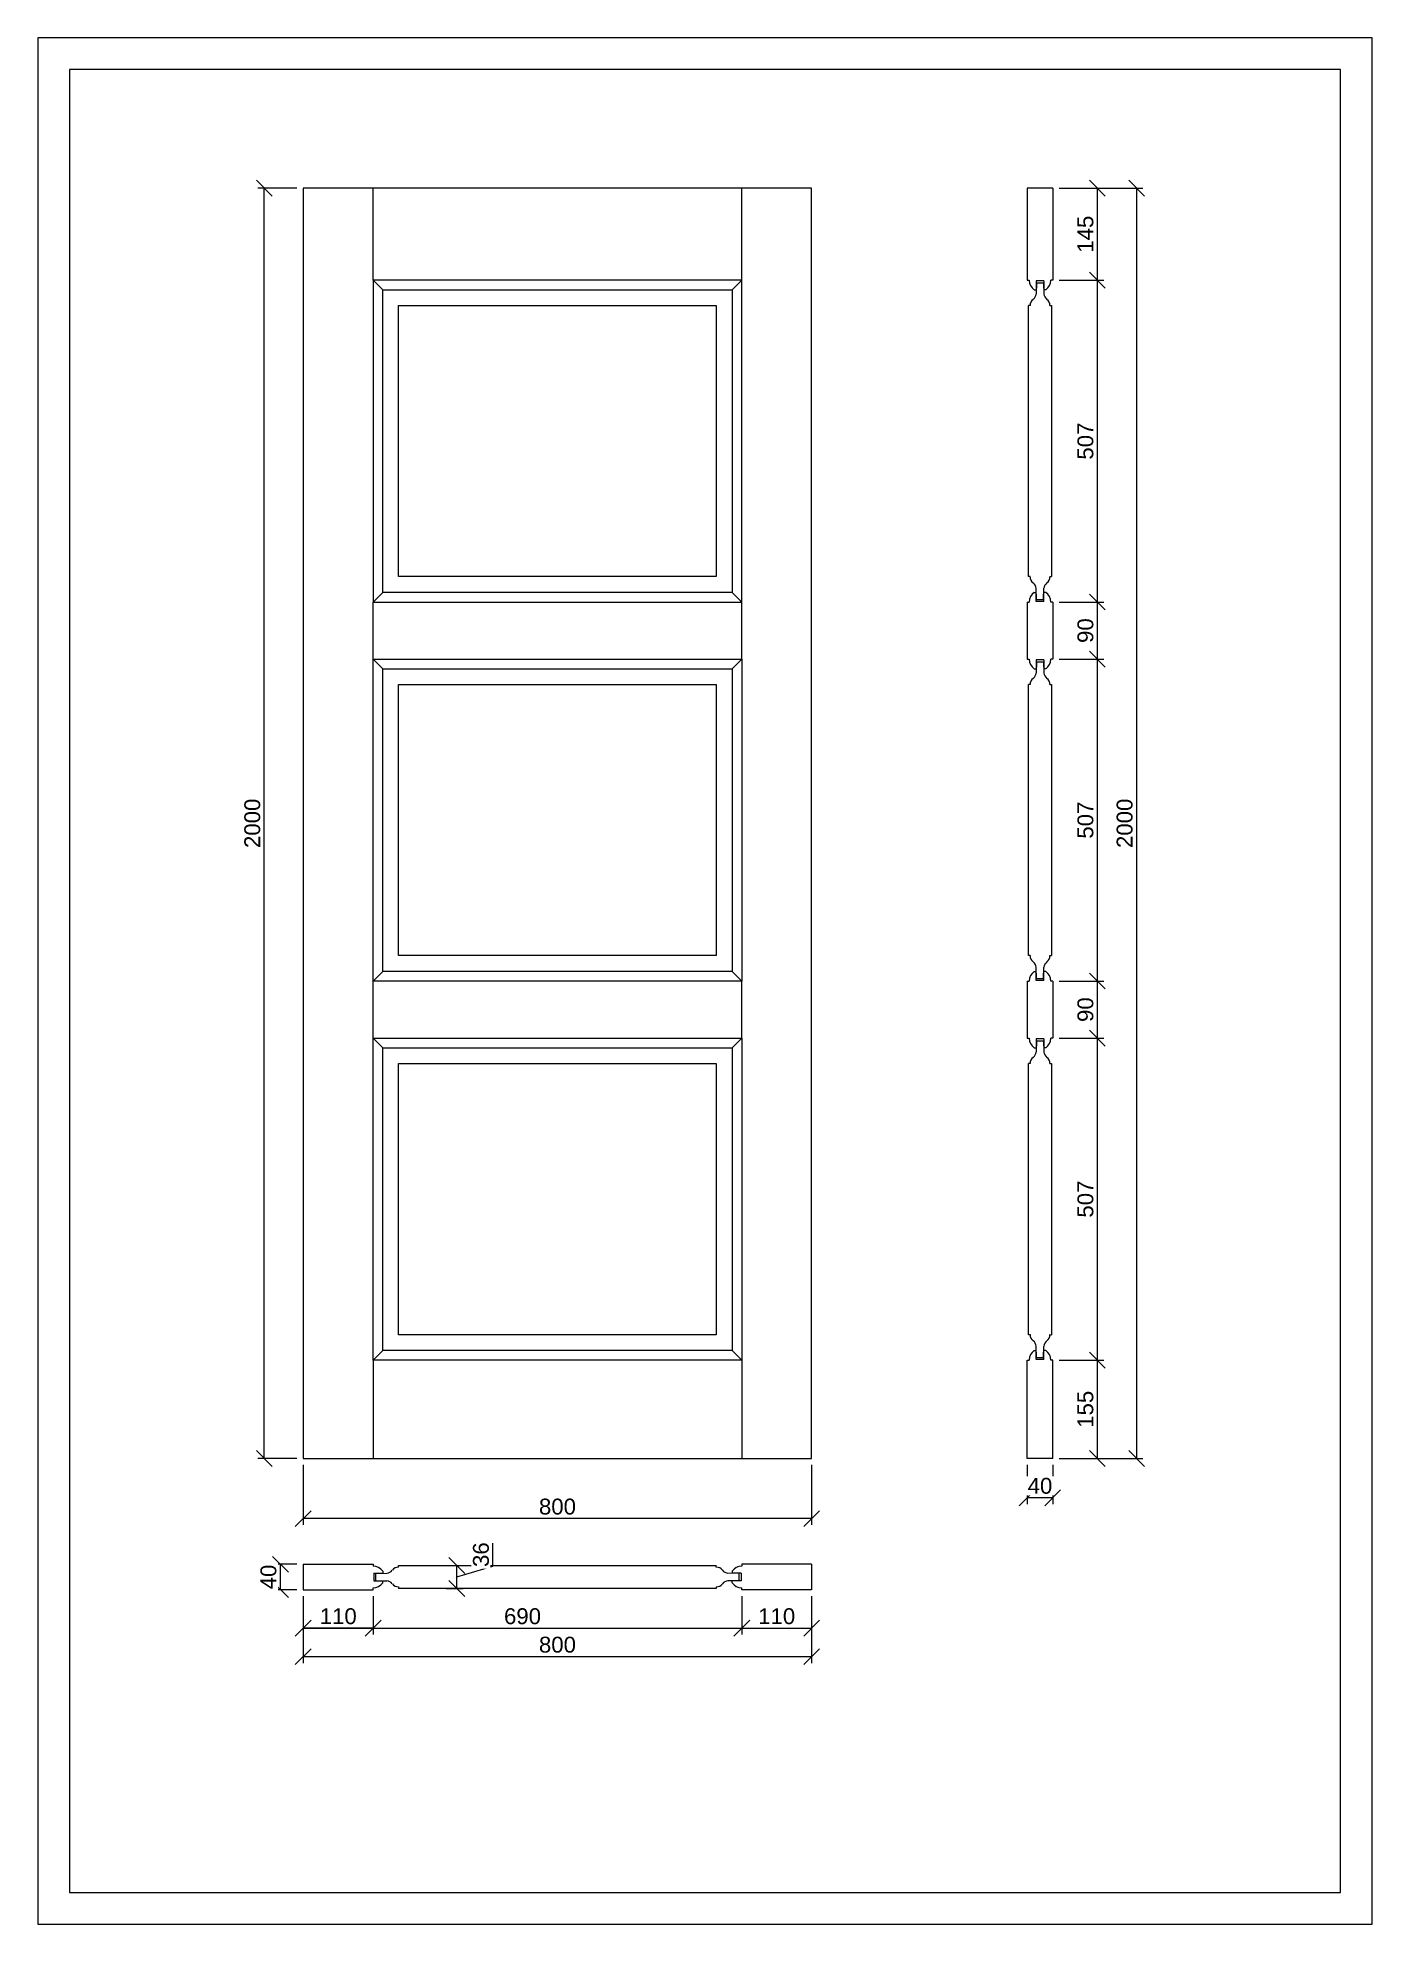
# Model space of a CAD drawing. Header units: millimetres. Extents: x 2018 to 4118, y 652 to 3622.
import ezdxf

# ---------------------------------------------------------------- set-up
doc = ezdxf.new("R2010")
doc.units = ezdxf.units.MM
for name, color, linetype, lineweight in [('图框', 7, 'Continuous', 13), ('填充', 8, 'Continuous', 5), ('标准家私', 4, 'Continuous', 20), ('标注', 2, 'Continuous', 9)]:
    doc.layers.add(name, color=color, linetype=linetype, lineweight=lineweight)
doc.styles.get("Standard").update_dxf_attribs({"font": 'arial.ttf'})

# ---------------------------------------------------------------- blocks, each defined once
blk = doc.blocks.new('_Oblique')
at = {"color": 0, "linetype": 'ByBlock', "lineweight": -2}
blk.add_line((-0.5, -0.5), (0.5, 0.5), dxfattribs=at)

msp = doc.modelspace()

# ---------------------------------------------------------------- linework, layer by layer
at = {"layer": '图框', "color": 0}
msp.add_lwpolyline([(2017.6, 3622), (2017.6, 652), (4117.6, 652), (4117.6, 3622)], close=True, dxfattribs=at)
at = {"layer": '图框', "color": 0, "lineweight": 20}
msp.add_lwpolyline([(2067.6, 3572), (2067.6, 702), (4067.6, 702), (4067.6, 3572)], close=True, dxfattribs=at)
at = {"layer": '填充', "color": 0}
for p, q in [((2560.4, 3225.2), (2545.4, 3240.2)), ((3110.4, 3225.2), (3125.4, 3240.2)), ((2560.4, 2748.6), (2560.4, 3225.2)), ((2560.4, 3225.2), (3110.4, 3225.2)), ((3110.4, 3225.2), (3110.4, 2748.6)), ((2560.4, 2748.6), (2545.4, 2733.6)), ((3110.4, 2748.6), (2560.4, 2748.6)), ((3110.4, 2748.6), (3125.4, 2733.6)), ((2560.4, 2628.6), (2545.4, 2643.6)), ((3110.4, 2628.6), (3125.4, 2643.6)), ((2560.4, 2151.9), (2560.4, 2628.6)), ((2560.4, 2628.6), (3110.4, 2628.6)), ((3110.4, 2628.6), (3110.4, 2151.9)), ((2560.4, 2151.9), (2545.4, 2136.9)), ((3110.4, 2151.9), (2560.4, 2151.9)), ((3110.4, 2151.9), (3125.4, 2136.9)), ((2560.4, 2031.9), (2545.4, 2046.9)), ((2560.4, 1555.2), (2560.4, 2031.9)), ((2560.4, 2031.9), (3110.4, 2031.9)), ((3110.4, 2031.9), (3125.4, 2046.9)), ((3110.4, 2031.9), (3110.4, 1555.2)), ((2560.4, 1555.2), (2545.4, 1540.2)), ((3110.4, 1555.2), (2560.4, 1555.2)), ((3110.4, 1555.2), (3125.4, 1540.2))]:
    msp.add_line(p, q, dxfattribs=at)
at = {"layer": '标准家私', "color": 0}
for p, q in [((3235.4, 3385.2), (2435.4, 3385.2)), ((2435.4, 3385.2), (2435.4, 1385.2)), ((3235.4, 1385.2), (3235.4, 3385.2)), ((3574.7, 3385.2), (3574.7, 3240.2)), ((3614.7, 3385.2), (3574.7, 3385.2)), ((3614.7, 3385.2), (3614.7, 3240.2)), ((3125.4, 3240.2), (2545.4, 3240.2)), ((2545.4, 3240.2), (2545.4, 2733.6)), ((3125.4, 2733.6), (3125.4, 3240.2)), ((3574.7, 3240.2), (3577.7, 3240.2)), ((3600.7, 3239.2), (3588.7, 3239.2)), ((3588.7, 3239.2), (3588.7, 3225.2)), ((3600.7, 3239.2), (3600.7, 3225.2)), ((3614.7, 3240.2), (3611.7, 3240.2)), ((3585.7, 3225.2), (3588.7, 3225.2)), ((3589, 3236.2), (3588.8, 3218.4)), ((3589, 3236.2), (3600.5, 3236.2)), ((3600.5, 3236.2), (3600.7, 3218.4)), ((3603.7, 3225.2), (3600.7, 3225.2)), ((2585.4, 2773.6), (2585.4, 3200.2)), ((2585.4, 3200.2), (3085.4, 3200.2)), ((3085.4, 3200.2), (3085.4, 2773.6)), ((3579.2, 3200.2), (3576.7, 3200.2)), ((3576.7, 2773.6), (3576.7, 3200.2)), ((3610.2, 3200.2), (3612.7, 3200.2)), ((3612.7, 3200.2), (3612.7, 2773.6)), ((3085.4, 2773.6), (2585.4, 2773.6)), ((3579.2, 2773.6), (3576.7, 2773.6)), ((3610.2, 2773.6), (3612.7, 2773.6)), ((2545.4, 2733.6), (3125.4, 2733.6)), ((3574.7, 2733.6), (3574.7, 2643.6)), ((3574.7, 2733.6), (3577.7, 2733.6)), ((3585.7, 2748.6), (3588.7, 2748.6)), ((3588.7, 2734.6), (3588.7, 2748.6)), ((3600.7, 2734.6), (3588.7, 2734.6)), ((3589, 2737.6), (3588.8, 2755.4)), ((3589, 2737.6), (3600.5, 2737.6)), ((3600.5, 2737.6), (3600.7, 2755.4)), ((3600.7, 2734.6), (3600.7, 2748.6)), ((3603.7, 2748.6), (3600.7, 2748.6)), ((3614.7, 2733.6), (3611.7, 2733.6)), ((3614.7, 2733.6), (3614.7, 2643.6)), ((2545.4, 2136.9), (2545.4, 2643.6)), ((2545.4, 2643.6), (3125.4, 2643.6)), ((3125.4, 2643.6), (3125.4, 2136.9)), ((3574.7, 2643.6), (3577.7, 2643.6)), ((3614.7, 2643.6), (3611.7, 2643.6)), ((3585.7, 2628.6), (3588.7, 2628.6)), ((3600.7, 2642.6), (3588.7, 2642.6)), ((3588.7, 2642.6), (3588.7, 2628.6)), ((3589, 2639.6), (3588.8, 2621.8)), ((3589, 2639.6), (3600.5, 2639.6)), ((3600.5, 2639.6), (3600.7, 2621.8)), ((3600.7, 2642.6), (3600.7, 2628.6)), ((3603.7, 2628.6), (3600.7, 2628.6)), ((2585.4, 2176.9), (2585.4, 2603.6)), ((2585.4, 2603.6), (3085.4, 2603.6)), ((3085.4, 2603.6), (3085.4, 2176.9)), ((3579.2, 2603.6), (3576.7, 2603.6)), ((3576.7, 2176.9), (3576.7, 2603.6)), ((3610.2, 2603.6), (3612.7, 2603.6)), ((3612.7, 2603.6), (3612.7, 2176.9)), ((3085.4, 2176.9), (2585.4, 2176.9)), ((3579.2, 2176.9), (3576.7, 2176.9)), ((3610.2, 2176.9), (3612.7, 2176.9)), ((3585.7, 2151.9), (3588.7, 2151.9)), ((3588.7, 2137.9), (3588.7, 2151.9)), ((3589, 2140.9), (3588.8, 2158.7)), ((3589, 2140.9), (3600.5, 2140.9)), ((3600.5, 2140.9), (3600.7, 2158.7)), ((3600.7, 2137.9), (3600.7, 2151.9)), ((3603.7, 2151.9), (3600.7, 2151.9)), ((3125.4, 2136.9), (2545.4, 2136.9)), ((3574.7, 2136.9), (3574.7, 2046.9)), ((3574.7, 2136.9), (3577.7, 2136.9)), ((3600.7, 2137.9), (3588.7, 2137.9)), ((3614.7, 2136.9), (3611.7, 2136.9)), ((3614.7, 2136.9), (3614.7, 2046.9)), ((2545.4, 1540.2), (2545.4, 2046.9)), ((2545.4, 2046.9), (3125.4, 2046.9)), ((3125.4, 2046.9), (3125.4, 1540.2)), ((3574.7, 2046.9), (3577.7, 2046.9)), ((3585.7, 2031.9), (3588.7, 2031.9)), ((3600.7, 2045.9), (3588.7, 2045.9)), ((3588.7, 2045.9), (3588.7, 2031.9)), ((3589, 2042.9), (3588.8, 2025.1)), ((3589, 2042.9), (3600.5, 2042.9)), ((3600.5, 2042.9), (3600.7, 2025.1)), ((3600.7, 2045.9), (3600.7, 2031.9)), ((3603.7, 2031.9), (3600.7, 2031.9)), ((3614.7, 2046.9), (3611.7, 2046.9)), ((2585.4, 1580.2), (2585.4, 2006.9)), ((2585.4, 2006.9), (3085.4, 2006.9)), ((3085.4, 2006.9), (3085.4, 1580.2)), ((3579.2, 2006.9), (3576.7, 2006.9)), ((3576.7, 1580.2), (3576.7, 2006.9)), ((3610.2, 2006.9), (3612.7, 2006.9)), ((3612.7, 2006.9), (3612.7, 1580.2)), ((3085.4, 1580.2), (2585.4, 1580.2)), ((3579.2, 1580.2), (3576.7, 1580.2)), ((3610.2, 1580.2), (3612.7, 1580.2)), ((3585.7, 1555.2), (3588.7, 1555.2)), ((3588.7, 1541.2), (3588.7, 1555.2)), ((3589, 1544.2), (3588.8, 1562)), ((3600.5, 1544.2), (3600.7, 1562)), ((3600.7, 1541.2), (3600.7, 1555.2)), ((3603.7, 1555.2), (3600.7, 1555.2)), ((3125.4, 1540.2), (2545.4, 1540.2)), ((3574.7, 1540.2), (3577.7, 1540.2)), ((3574.7, 1385.2), (3574.7, 1540.2)), ((3600.7, 1541.2), (3588.7, 1541.2)), ((3589, 1544.2), (3600.5, 1544.2)), ((3614.7, 1540.2), (3611.7, 1540.2)), ((3614.7, 1385.2), (3614.7, 1540.2)), ((2435.4, 1385.2), (3235.4, 1385.2)), ((3614.7, 1385.2), (3574.7, 1385.2)), ((2435.4, 1218.7), (2435.4, 1178.7)), ((2435.4, 1218.7), (2545.4, 1218.7)), ((2545.4, 1218.7), (2545.4, 1215.7)), ((3125.4, 1218.7), (3125.4, 1215.7)), ((3235.4, 1218.7), (3125.4, 1218.7)), ((3235.4, 1218.7), (3235.4, 1178.7)), ((2546.4, 1204.7), (2546.4, 1192.7)), ((2546.4, 1204.7), (2560.4, 1204.7)), ((2546.4, 1192.7), (2560.4, 1192.7)), ((2549.4, 1204.4), (2567.2, 1204.7)), ((2549.4, 1192.9), (2549.4, 1204.4)), ((2549.4, 1192.9), (2567.2, 1192.7)), ((2560.4, 1207.7), (2560.4, 1204.7)), ((2560.4, 1189.7), (2560.4, 1192.7)), ((2585.4, 1216.7), (3085.4, 1216.7)), ((2585.4, 1214.2), (2585.4, 1216.7)), ((3085.4, 1214.2), (3085.4, 1216.7)), ((3121.4, 1204.4), (3103.6, 1204.7)), ((3121.4, 1192.9), (3103.6, 1192.7)), ((3110.4, 1207.7), (3110.4, 1204.7)), ((3124.4, 1204.7), (3110.4, 1204.7)), ((3124.4, 1192.7), (3110.4, 1192.7)), ((3110.4, 1189.7), (3110.4, 1192.7)), ((3121.4, 1192.9), (3121.4, 1204.4)), ((3124.4, 1204.7), (3124.4, 1192.7)), ((2435.4, 1178.7), (2545.4, 1178.7)), ((2545.4, 1178.7), (2545.4, 1181.7)), ((2585.4, 1183.2), (2585.4, 1180.7)), ((3085.4, 1180.7), (2585.4, 1180.7)), ((3085.4, 1183.2), (3085.4, 1180.7)), ((3125.4, 1178.7), (3125.4, 1181.7)), ((3235.4, 1178.7), (3125.4, 1178.7))]:
    msp.add_line(p, q, dxfattribs=at)
at = {"layer": '标准家私', "color": 0, "lineweight": 5}
for p, q in [((2545.4, 3240.2), (2545.4, 3385.2)), ((3125.4, 3240.2), (3125.4, 3385.2)), ((2545.4, 2643.6), (2545.4, 2733.6)), ((3125.4, 2643.6), (3125.4, 2733.6)), ((2545.4, 2046.9), (2545.4, 2136.9)), ((3125.4, 2046.9), (3125.4, 2136.9)), ((2545.4, 1540.2), (2545.4, 1385.2)), ((3125.4, 1540.2), (3125.4, 1385.2))]:
    msp.add_line(p, q, dxfattribs=at)
at = {"layer": '标准家私', "color": 0}
for centre, radius, start, end in [((3595.4, 3240), 17.7, 179.3566, 236.7883), ((3594.1, 3240), 17.7, 303.2117, 0.6434), ((3591, 3200.4), 11.8, 125.4625, 181.0498), ((3575.3, 3220.3), 13.5, 310.826, 352.0921), ((3614.2, 3220.3), 13.5, 187.9079, 229.174), ((3598.5, 3200.4), 11.8, 358.9502, 54.5375), ((3591, 2773.3), 11.8, 178.9502, 234.5375), ((3575.3, 2753.5), 13.5, 7.9079, 49.174), ((3614.2, 2753.5), 13.5, 130.826, 172.0921), ((3598.5, 2773.3), 11.8, 305.4625, 1.0498), ((3595.4, 2733.8), 17.7, 123.2117, 180.6434), ((3594.1, 2733.8), 17.7, 359.3566, 56.7883), ((3595.4, 2643.4), 17.7, 179.3566, 236.7883), ((3594.1, 2643.4), 17.7, 303.2117, 0.6434), ((3575.3, 2623.6), 13.5, 310.826, 352.0921), ((3614.2, 2623.6), 13.5, 187.9079, 229.174), ((3591, 2603.8), 11.8, 125.4625, 181.0498), ((3598.5, 2603.8), 11.8, 358.9502, 54.5375), ((3591, 2176.7), 11.8, 178.9502, 234.5375), ((3598.5, 2176.7), 11.8, 305.4625, 1.0498), ((3595.4, 2137.1), 17.7, 123.2117, 180.6434), ((3575.3, 2156.8), 13.5, 7.9079, 49.174), ((3614.2, 2156.8), 13.5, 130.826, 172.0921), ((3594.1, 2137.1), 17.7, 359.3566, 56.7883), ((3595.4, 2046.7), 17.7, 179.3566, 236.7883), ((3575.3, 2027), 13.5, 310.826, 352.0921), ((3614.2, 2027), 13.5, 187.9079, 229.174), ((3594.1, 2046.7), 17.7, 303.2117, 0.6434), ((3591, 2007.1), 11.8, 125.4625, 181.0498), ((3598.5, 2007.1), 11.8, 358.9502, 54.5375), ((3591, 1580), 11.8, 178.9502, 234.5375), ((3598.5, 1580), 11.8, 305.4625, 1.0498), ((3595.4, 1540.4), 17.7, 123.2117, 180.6434), ((3575.3, 1560.2), 13.5, 7.9079, 49.174), ((3614.2, 1560.2), 13.5, 130.826, 172.0921), ((3594.1, 1540.4), 17.7, 359.3566, 56.7883), ((2545.6, 1198), 17.7, 33.2117, 90.6434), ((2545.6, 1199.4), 17.7, 269.3566, 326.7883), ((2565.3, 1218.1), 13.5, 277.9079, 319.174), ((2565.3, 1179.3), 13.5, 40.826, 82.0921), ((2585.2, 1202.4), 11.8, 88.9502, 144.5375), ((2585.2, 1195), 11.8, 215.4625, 271.0498), ((3085.6, 1202.4), 11.8, 35.4625, 91.0498), ((3085.6, 1195), 11.8, 268.9502, 324.5375), ((3105.4, 1218.1), 13.5, 220.826, 262.0921), ((3105.4, 1179.3), 13.5, 97.9079, 139.174), ((3125.2, 1198), 17.7, 89.3566, 146.7883), ((3125.2, 1199.4), 17.7, 213.2117, 270.6434)]:
    msp.add_arc(centre, radius, start, end, dxfattribs=at)
at = {"layer": '标注', "color": 0}
for p, q in [((2425.4, 3385.2), (2364.1, 3385.2)), ((2374.1, 1385.2), (2374.1, 3385.2)), ((3624.7, 3385.2), (3695, 3385.2)), ((3624.7, 3385.2), (3756.8, 3385.2)), ((3685, 3240.2), (3685, 3385.2)), ((3746.8, 3385.2), (3746.8, 1385.2)), ((3624.7, 3240.2), (3695, 3240.2)), ((3624.7, 3240.2), (3695, 3240.2)), ((3685, 2733.6), (3685, 3240.2)), ((3624.7, 2733.6), (3695, 2733.6)), ((3624.7, 2733.6), (3695, 2733.6)), ((3685, 2643.6), (3685, 2733.6)), ((3624.7, 2643.6), (3695, 2643.6)), ((3624.7, 2643.6), (3695, 2643.6)), ((3685, 2136.9), (3685, 2643.6)), ((3624.7, 2136.9), (3695, 2136.9)), ((3624.7, 2136.9), (3695, 2136.9)), ((3685, 2046.9), (3685, 2136.9)), ((3624.7, 2046.9), (3695, 2046.9)), ((3624.7, 2046.9), (3695, 2046.9)), ((3685, 1540.2), (3685, 2046.9)), ((3624.7, 1540.2), (3695, 1540.2)), ((3624.7, 1540.2), (3695, 1540.2)), ((3685, 1385.2), (3685, 1540.2)), ((2425.4, 1385.2), (2364.1, 1385.2)), ((2435.4, 1375.2), (2435.4, 1280.6)), ((3235.4, 1375.2), (3235.4, 1280.6)), ((3574.7, 1375.2), (3574.7, 1313.4)), ((3614.7, 1375.2), (3614.7, 1313.4)), ((3624.7, 1385.2), (3695, 1385.2)), ((3624.7, 1385.2), (3756.8, 1385.2)), ((3614.7, 1323.4), (3574.7, 1323.4)), ((3235.4, 1290.6), (2435.4, 1290.6)), ((2733.8, 1215.8), (2733.8, 1252)), ((2425.4, 1218.7), (2389.5, 1218.7)), ((2399.5, 1178.7), (2399.5, 1218.7)), ((2660.4, 1216.7), (2687, 1216.7)), ((2677, 1180.7), (2677, 1216.7)), ((2677, 1198.7), (2733.8, 1215.8)), ((2425.4, 1178.7), (2389.5, 1178.7)), ((2435.4, 1168.7), (2435.4, 1108)), ((2435.4, 1168.7), (2435.4, 1108)), ((2435.4, 1168.7), (2435.4, 1063.2)), ((2545.4, 1168.7), (2545.4, 1108)), ((2660.4, 1180.7), (2687, 1180.7)), ((3125.4, 1168.7), (3125.4, 1108)), ((3125.4, 1168.7), (3125.4, 1108)), ((3235.4, 1168.7), (3235.4, 1108)), ((3235.4, 1168.7), (3235.4, 1063.2)), ((2545.4, 1118), (2435.4, 1118)), ((3125.4, 1118), (3235.4, 1118)), ((3235.4, 1073.2), (2435.4, 1073.2))]:
    msp.add_line(p, q, dxfattribs=at)

# ---------------------------------------------------------------- block references
at = {"layer": '标注', "color": 0, "xscale": 25, "yscale": 25, "zscale": 25}
for p, rotation in [((2374.1, 3385.2), 90), ((3685, 3385.2), 90), ((3746.8, 3385.2), 90), ((3685, 3240.2), 90), ((3685, 3240.2), 270), ((3685, 2733.6), 90), ((3685, 2643.6), 90), ((3685, 2643.6), 270), ((3685, 2136.9), 90), ((3685, 2046.9), 90), ((3685, 2046.9), 270), ((3685, 1540.2), 90), ((3685, 1540.2), 270), ((2374.1, 1385.2), 270), ((3685, 1385.2), 270), ((3746.8, 1385.2), 270), ((3574.7, 1323.4), 180), ((2435.4, 1290.6), 180), ((2399.5, 1218.7), 90), ((2399.5, 1178.7), 270), ((2677, 1180.7), 270), ((2435.4, 1118), 180), ((3125.4, 1118), 180), ((2435.4, 1073.2), 180)]:
    msp.add_blockref('_Oblique', p, dxfattribs=dict(at, rotation=rotation))
for p in [(3614.7, 1323.4), (3235.4, 1290.6), (2545.4, 1118), (3125.4, 1118), (3235.4, 1118), (3235.4, 1073.2)]:
    msp.add_blockref('_Oblique', p, dxfattribs=at)

# ---------------------------------------------------------------- next in the draw order: texts
at = {"layer": '标注', "color": 0, "char_height": 25, "attachment_point": 5, "rotation": 90, "bg_fill": 3, "box_fill_scale": 1.1, "bg_fill_color": 256, "bg_fill_true_color": 13158600, "bg_fill_transparency": 0}
for s, insert in [('145', (3666.3, 3312.7)), ('507', (3666.3, 2986.9)), ('90', (3666.3, 2688.6)), ('2000', (2355.3, 2385.2)), ('507', (3666.3, 2390.2)), ('2000', (3728, 2385.2)), ('90', (3666.3, 2091.9)), ('507', (3666.3, 1793.6)), ('155', (3666.3, 1462.7)), ('36', (2715.1, 1233.9)), ('40', (2380.7, 1198.7))]:
    msp.add_mtext(s, dxfattribs=dict(at, insert=insert))
at = {"layer": '标注', "color": 0, "char_height": 25, "attachment_point": 5, "bg_fill": 3, "box_fill_scale": 1.1, "bg_fill_color": 256, "bg_fill_true_color": 13158600, "bg_fill_transparency": 0}
for s, insert in [('40', (3594.7, 1342.1)), ('800', (2835.4, 1309.4)), ('110', (2490.4, 1136.8)), ('110', (3180.4, 1136.8))]:
    msp.add_mtext(s, dxfattribs=dict(at, insert=insert))

# ---------------------------------------------------------------- next in the draw order: linework, layer by layer
at = {"layer": '标注', "color": 0}
msp.add_line((2435.4, 1118), (3125.4, 1118), dxfattribs=at)

# ---------------------------------------------------------------- next in the draw order: block references
at = {"layer": '标注', "color": 0, "xscale": 25, "yscale": 25, "zscale": 25}
for p, rotation in [((3685, 2733.6), 270), ((3685, 2136.9), 270), ((2677, 1216.7), 90), ((2435.4, 1118), 180)]:
    msp.add_blockref('_Oblique', p, dxfattribs=dict(at, rotation=rotation))

# ---------------------------------------------------------------- next in the draw order: texts
at = {"layer": '标注', "color": 0, "insert": (2780.4, 1136.8), "char_height": 25, "attachment_point": 5, "bg_fill": 3, "box_fill_scale": 1.1, "bg_fill_color": 256, "bg_fill_true_color": 13158600, "bg_fill_transparency": 0}
msp.add_mtext('690', dxfattribs=at)

# ---------------------------------------------------------------- next in the draw order: texts
at = {"layer": '标注', "color": 0, "insert": (2835.4, 1092), "char_height": 25, "attachment_point": 5, "bg_fill": 3, "box_fill_scale": 1.1, "bg_fill_color": 256, "bg_fill_true_color": 13158600, "bg_fill_transparency": 0}
msp.add_mtext('800', dxfattribs=at)

doc.saveas('drawing.dxf')
